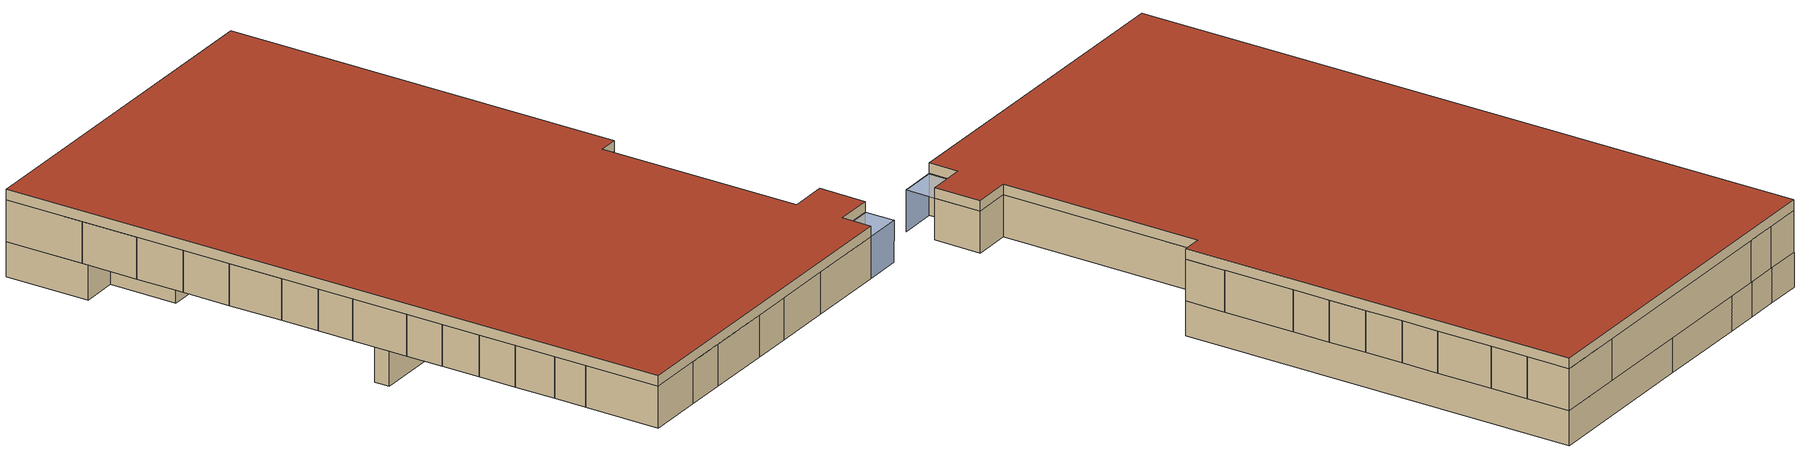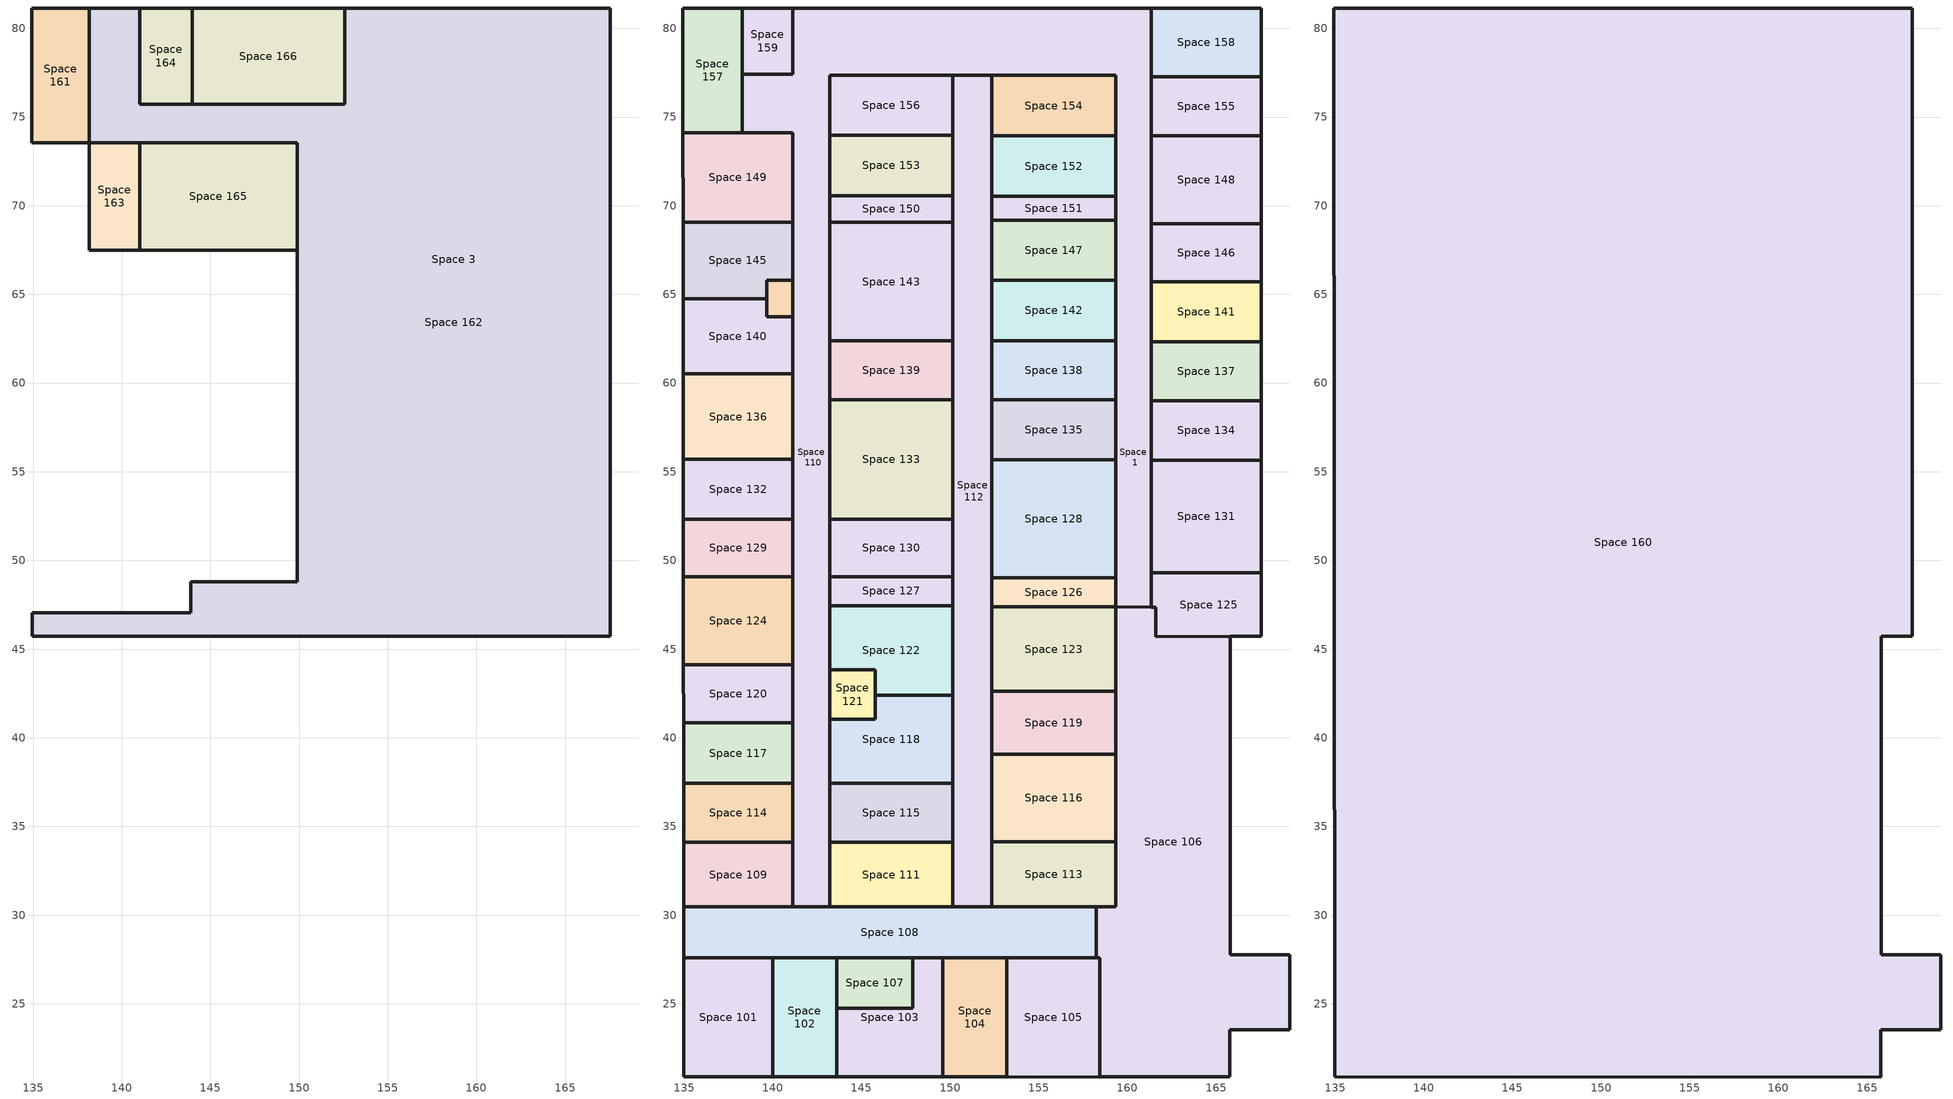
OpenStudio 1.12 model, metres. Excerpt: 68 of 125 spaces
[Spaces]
Space 3
 floor ground: 143.96,75.72 141.01,75.72 141.01,81.15 143.96,81.15 z-3.05; 152.59,75.72 143.96,75.72 143.96,81.15 152.59,81.15 z-3.05; 141.01,67.5 138.16,67.5 138.16,73.57 141.01,73.57 z-3.05; 167.54,81.15 167.54,45.72 134.97,45.72 134.97,47.06 143.91,47.06 143.91,48.8 149.89,48.8 149.89,73.57 138.16,73.57 138.16,81.15 141.01,81.15 141.01,75.72 152.59,75.72 152.59,81.15 z-3.05; 138.16,73.57 134.94,73.57 134.93,81.15 138.16,81.15 z-3.05; 149.89,67.5 141.01,67.5 141.01,73.57 149.89,73.57 z-3.05
Space 161
 floor ground: 138.16,73.57 134.94,73.57 134.93,81.15 138.16,81.15 z-3.05
 wall outside: 138.16,81.15 134.93,81.15 134.94,73.57 138.16,73.57 138.16,81.15 z-3.05:0
 roof outside: 134.93,81.15 134.94,73.57 138.16,73.57 138.16,81.15 z0
Space 162
 floor ground: 167.54,45.72 134.97,45.72 134.97,47.06 143.91,47.06 143.91,48.8 149.89,48.8 149.89,73.57 138.16,73.57 138.16,81.15 141.01,81.15 141.01,75.72 152.59,75.72 152.59,81.15 167.54,81.15 z-3.05
 wall outside: 149.89,67.5 149.89,48.8 143.91,48.8 143.91,47.06 134.97,47.06 134.97,45.72 167.54,45.72 167.54,81.15 152.59,81.15 152.59,75.72 143.96,75.72 141.01,75.72 141.01,81.15 138.16,81.15 138.16,73.57 141.01,73.57 149.89,73.57 149.89,67.5 z-3.05:0
 roof outside: 134.97,47.06 134.97,45.72 167.54,45.72 167.54,81.15 152.59,81.15 152.59,75.72 141.01,75.72 141.01,81.15 138.16,81.15 138.16,73.57 149.89,73.57 149.89,48.8 143.91,48.8 143.91,47.06 z0
Space 163
 floor ground: 141.01,67.5 138.16,67.5 138.16,73.57 141.01,73.57 z-3.05
 wall outside: 138.16,73.57 138.16,67.5 141.01,67.5 141.01,73.57 138.16,73.57 z-3.05:0
 roof outside: 138.16,67.5 141.01,67.5 141.01,73.57 138.16,73.57 z0
Space 164
 floor ground: 143.96,75.72 141.01,75.72 141.01,81.15 143.96,81.15 z-3.05
 wall outside: 143.96,81.15 141.01,81.15 141.01,75.72 143.96,75.72 143.96,81.15 z-3.05:0
 roof outside: 141.01,75.72 143.96,75.72 143.96,81.15 141.01,81.15 z0
Space 165
 floor ground: 149.89,67.5 141.01,67.5 141.01,73.57 149.89,73.57 z-3.05
 wall outside: 141.01,73.57 141.01,67.5 149.89,67.5 149.89,73.57 141.01,73.57 z-3.05:0
 roof outside: 141.01,67.5 149.89,67.5 149.89,73.57 141.01,73.57 z0
Space 166
 floor ground: 152.59,75.72 143.96,75.72 143.96,81.15 152.59,81.15 z-3.05
 wall outside: 152.59,81.15 143.96,81.15 143.96,75.72 152.59,75.72 152.59,81.15 z-3.05:0
 roof outside: 143.96,75.72 152.59,75.72 152.59,81.15 143.96,81.15 z0
Space 1
 floor ground: 167.54,62.34 167.54,59 161.33,59 161.33,62.34 z0; 140,27.6 140,20.87 134.99,20.87 134.98,27.6 z0; 167.54,81.15 167.54,77.27 161.33,77.27 161.33,81.15 z0; 158.23,30.46 158.23,27.6 134.98,27.6 134.98,30.46 z0; 159.35,55.69 159.35,49.03 152.36,49.03 152.36,55.69 z0; 150.16,62.38 150.16,59.06 143.23,59.06 143.23,62.38 z0; 159.35,49.03 159.35,47.38 152.36,47.38 152.36,49.03 z0; 141.13,74.12 141.13,69.06 134.94,69.06 134.94,74.12 z0; 159.35,47.38 159.35,42.61 152.36,42.61 152.36,47.38 z0; 150.16,37.44 150.16,34.1 143.23,34.1 143.23,37.44 z0; 167.54,49.3 167.54,45.72 165.81,45.72 161.61,45.69 161.61,47.36 161.33,47.36 161.33,49.3 z0; 159.35,59.05 159.35,55.69 152.36,55.69 152.36,59.05 z0; 152.36,77.36 152.36,30.46 150.16,30.46 150.16,77.36 z0; 150.16,49.09 150.16,47.45 143.23,47.45 143.23,49.09 z0; 159.35,69.17 159.35,65.8 152.36,65.8 152.36,69.17 z0; 159.35,70.53 159.35,69.17 152.36,69.17 152.36,70.53 z0; 139.65,64.77 139.65,63.74 141.13,63.74 141.13,60.52 134.95,60.52 134.95,64.76 z0; 141.13,37.43 141.13,34.1 134.98,34.1 134.97,37.43 z0; 159.35,39.08 159.35,34.12 152.36,34.12 152.36,39.08 z0; 141.13,81.15 161.33,81.15 161.33,47.36 159.35,47.38 159.35,77.36 143.23,77.36 143.23,30.46 141.13,30.46 141.13,74.12 138.29,74.12 138.29,77.41 141.13,77.41 z0; 159.35,73.93 159.35,70.53 152.36,70.53 152.36,73.93 z0; 167.54,68.99 167.54,65.72 161.33,65.72 161.33,68.99 z0; 159.35,34.12 159.35,30.46 152.36,30.46 152.36,34.12 z0; 150.16,47.45 150.16,42.4 145.78,42.4 145.78,43.84 143.23,43.84 143.23,47.45 z0; 141.13,40.84 141.13,37.43 134.97,37.43 134.97,40.84 z0; 147.91,27.6 147.91,24.74 143.62,24.74 143.62,27.6 z0; 167.54,77.27 167.54,73.94 161.33,73.94 161.33,77.27 z0; 150.16,77.36 150.16,73.97 143.23,73.97 143.23,77.36 z0; 150.16,52.31 150.16,49.09 143.23,49.09 143.23,52.31 z0; 159.35,77.36 159.35,73.93 152.36,73.93 152.36,77.36 z0; 159.35,62.38 159.35,59.05 152.36,59.05 152.36,62.38 z0; 138.29,81.15 138.29,74.12 134.94,74.12 134.93,81.15 z0; 149.59,27.6 149.59,20.87 143.62,20.87 143.62,24.74 147.91,24.74 147.91,27.6 z0; 141.13,55.69 141.13,52.31 134.96,52.31 134.96,55.69 z0; 150.16,59.06 150.16,52.31 143.23,52.31 143.23,59.06 z0; 150.16,34.1 150.16,30.46 143.23,30.46 143.23,34.1 z0; 159.35,65.8 159.35,62.38 152.36,62.38 152.36,65.8 z0; 141.13,52.31 141.13,49.09 134.96,49.09 134.96,52.31 z0; 159.35,47.38 161.33,47.36 161.61,47.36 161.61,45.69 165.81,45.72 165.81,27.76 169.15,27.76 169.15,23.53 165.78,23.53 165.78,20.87 158.43,20.87 158.43,27.6 158.23,27.6 158.23,30.46 159.35,30.46 z0; 159.35,42.61 159.35,39.08 152.36,39.08 152.36,42.61 z0; 143.62,27.6 143.62,20.87 140,20.87 140,27.6 z0; 145.78,43.84 145.78,41.04 143.23,41.04 143.23,43.84 z0; 167.54,73.94 167.54,68.99 161.33,68.99 161.33,73.94 z0; 153.21,27.6 153.21,20.87 149.59,20.87 149.59,27.6 z0; 167.54,55.65 167.54,49.3 161.33,49.3 161.33,55.65 z0; 150.16,70.57 150.16,69.06 143.23,69.06 143.23,70.57 z0; 141.13,34.1 141.13,30.46 134.98,30.46 134.98,34.1 z0; 167.54,65.72 167.54,62.34 161.33,62.34 161.33,65.72 z0; 158.43,27.6 158.43,20.87 153.21,20.87 153.21,27.6 z0; 141.13,69.06 141.13,65.8 139.65,65.8 139.65,64.77 134.95,64.76 134.94,69.06 z0; 141.13,60.52 141.13,55.69 134.96,55.69 134.95,60.52 z0; 141.13,44.12 141.13,40.84 134.97,40.84 134.97,44.12 z0; 167.54,59 167.54,55.65 161.33,55.65 161.33,59 z0; 141.13,49.09 141.13,44.12 134.97,44.12 134.96,49.09 z0; 141.13,81.15 141.13,77.41 138.29,77.41 138.29,81.15 z0; 150.16,73.97 150.16,70.57 143.23,70.57 143.23,73.97 z0; 150.16,42.4 150.16,37.44 143.23,37.44 143.23,41.04 145.78,41.04 145.78,42.4 z0; 150.16,69.06 150.16,62.38 143.23,62.38 143.23,69.06 z0; 141.13,65.8 141.13,63.74 139.65,63.74 139.65,65.8 z0
Space 101
 floor ground: 140,27.6 140,20.87 134.99,20.87 134.98,27.6 z0
 wall outside: 134.98,27.6 134.99,20.87 140,20.87 140,27.6 134.98,27.6 z0:3.66
 roof outside: 140,20.87 140,27.6 134.98,27.6 134.99,20.87 z3.66
Space 102
 floor ground: 143.62,27.6 143.62,20.87 140,20.87 140,27.6 z0
 wall outside: 140,27.6 140,20.87 143.62,20.87 143.62,24.74 143.62,27.6 140,27.6 z0:3.66
 roof outside: 143.62,20.87 143.62,27.6 140,27.6 140,20.87 z3.66
Space 103
 floor ground: 149.59,27.6 149.59,20.87 143.62,20.87 143.62,24.74 147.91,24.74 147.91,27.6 z0
 wall outside: 147.91,27.6 147.91,24.74 143.62,24.74 143.62,20.87 149.59,20.87 149.59,27.6 147.91,27.6 z0:3.66
 roof outside: 149.59,20.87 149.59,27.6 147.91,27.6 147.91,24.74 143.62,24.74 143.62,20.87 z3.66
Space 104
 floor ground: 153.21,27.6 153.21,20.87 149.59,20.87 149.59,27.6 z0
 wall outside: 149.59,27.6 149.59,20.87 153.21,20.87 153.21,27.6 149.59,27.6 z0:3.66
 roof outside: 153.21,20.87 153.21,27.6 149.59,27.6 149.59,20.87 z3.66
Space 105
 floor ground: 158.43,27.6 158.43,20.87 153.21,20.87 153.21,27.6 z0
 wall outside: 153.21,27.6 153.21,20.87 158.43,20.87 158.43,27.6 158.23,27.6 153.21,27.6 z0:3.66
 roof outside: 158.43,20.87 158.43,27.6 153.21,27.6 153.21,20.87 z3.66
Space 106
 floor ground: 159.35,47.38 161.33,47.36 161.61,47.36 161.61,45.69 165.81,45.72 165.81,27.76 169.15,27.76 169.15,23.53 165.78,23.53 165.78,20.87 158.43,20.87 158.43,27.6 158.23,27.6 158.23,30.46 159.35,30.46 z0
 wall outside: 159.35,47.38 159.35,42.61 159.35,39.08 159.35,34.12 159.35,30.46 158.23,30.46 158.23,27.6 158.43,27.6 158.43,20.87 165.78,20.87 165.78,23.53 169.15,23.53 169.15,27.76 165.81,27.76 165.81,45.72 161.61,45.69 161.61,47.36 161.33,47.36 159.35,47.38 z0:3.66
 roof outside: 165.78,20.87 165.78,23.53 169.15,23.53 169.15,27.76 165.81,27.76 165.81,45.72 161.61,45.69 161.61,47.36 161.33,47.36 159.35,47.38 159.35,30.46 158.23,30.46 158.23,27.6 158.43,27.6 158.43,20.87 z3.66
Space 107
 floor ground: 147.91,27.6 147.91,24.74 143.62,24.74 143.62,27.6 z0
 wall outside: 143.62,27.6 143.62,24.74 147.91,24.74 147.91,27.6 143.62,27.6 z0:3.66
 roof outside: 147.91,24.74 147.91,27.6 143.62,27.6 143.62,24.74 z3.66
Space 108
 floor ground: 158.23,30.46 158.23,27.6 134.98,27.6 134.98,30.46 z0
 wall outside: 141.13,30.46 134.98,30.46 134.98,27.6 140,27.6 143.62,27.6 147.91,27.6 149.59,27.6 153.21,27.6 158.23,27.6 158.23,30.46 152.36,30.46 150.16,30.46 143.23,30.46 141.13,30.46 z0:3.66
 roof outside: 158.23,27.6 158.23,30.46 134.98,30.46 134.98,27.6 z3.66
Space 109
 floor ground: 141.13,34.1 141.13,30.46 134.98,30.46 134.98,34.1 z0
 wall outside: 141.13,30.46 141.13,34.1 134.98,34.1 134.98,30.46 141.13,30.46 z0:3.66
 roof outside: 141.13,30.46 141.13,34.1 134.98,34.1 134.98,30.46 z3.66
Space 110
 floor ground: 141.13,81.15 161.33,81.15 161.33,47.36 159.35,47.38 159.35,77.36 143.23,77.36 143.23,30.46 141.13,30.46 141.13,74.12 138.29,74.12 138.29,77.41 141.13,77.41 z0
 wall outside: 161.33,47.36 161.33,49.3 161.33,55.65 161.33,59 161.33,62.34 161.33,65.72 161.33,68.99 161.33,73.94 161.33,77.27 161.33,81.15 141.13,81.15 141.13,77.41 138.29,77.41 138.29,74.12 141.13,74.12 141.13,69.06 141.13,65.8 141.13,63.74 141.13,60.52 141.13,55.69 141.13,52.31 141.13,49.09 141.13,44.12 141.13,40.84 141.13,37.43 141.13,34.1 141.13,30.46 143.23,30.46 143.23,34.1 143.23,37.44 143.23,41.04 143.23,43.84 143.23,47.45 143.23,49.09 143.23,52.31 143.23,59.06 143.23,62.38 143.23,69.06 143.23,70.57 143.23,73.97 143.23,77.36 150.16,77.36 152.36,77.36 159.35,77.36 159.35,73.93 159.35,70.53 159.35,69.17 159.35,65.8 159.35,62.38 159.35,59.05 159.35,55.69 159.35,49.03 159.35,47.38 161.33,47.36 z0:3.66
 roof outside: 143.23,30.46 143.23,77.36 159.35,77.36 159.35,47.38 161.33,47.36 161.33,81.15 141.13,81.15 141.13,77.41 138.29,77.41 138.29,74.12 141.13,74.12 141.13,30.46 z3.66
Space 111
 floor ground: 150.16,34.1 150.16,30.46 143.23,30.46 143.23,34.1 z0
 wall outside: 150.16,34.1 143.23,34.1 143.23,30.46 150.16,30.46 150.16,34.1 z0:3.66
 roof outside: 150.16,30.46 150.16,34.1 143.23,34.1 143.23,30.46 z3.66
Space 112
 floor ground: 152.36,77.36 152.36,30.46 150.16,30.46 150.16,77.36 z0
 wall outside: 150.16,77.36 150.16,73.97 150.16,70.57 150.16,69.06 150.16,62.38 150.16,59.06 150.16,52.31 150.16,49.09 150.16,47.45 150.16,42.4 150.16,37.44 150.16,34.1 150.16,30.46 152.36,30.46 152.36,34.12 152.36,39.08 152.36,42.61 152.36,47.38 152.36,49.03 152.36,55.69 152.36,59.05 152.36,62.38 152.36,65.8 152.36,69.17 152.36,70.53 152.36,73.93 152.36,77.36 150.16,77.36 z0:3.66
 roof outside: 152.36,30.46 152.36,77.36 150.16,77.36 150.16,30.46 z3.66
Space 113
 floor ground: 159.35,34.12 159.35,30.46 152.36,30.46 152.36,34.12 z0
 wall outside: 159.35,34.12 152.36,34.12 152.36,30.46 158.23,30.46 159.35,30.46 159.35,34.12 z0:3.66
 roof outside: 159.35,30.46 159.35,34.12 152.36,34.12 152.36,30.46 z3.66
Space 114
 floor ground: 141.13,37.43 141.13,34.1 134.98,34.1 134.97,37.43 z0
 wall outside: 141.13,34.1 141.13,37.43 134.97,37.43 134.98,34.1 141.13,34.1 z0:3.66
 roof outside: 141.13,34.1 141.13,37.43 134.97,37.43 134.98,34.1 z3.66
Space 115
 floor ground: 150.16,37.44 150.16,34.1 143.23,34.1 143.23,37.44 z0
 wall outside: 150.16,37.44 143.23,37.44 143.23,34.1 150.16,34.1 150.16,37.44 z0:3.66
 roof outside: 150.16,34.1 150.16,37.44 143.23,37.44 143.23,34.1 z3.66
Space 116
 floor ground: 159.35,39.08 159.35,34.12 152.36,34.12 152.36,39.08 z0
 wall outside: 159.35,39.08 152.36,39.08 152.36,34.12 159.35,34.12 159.35,39.08 z0:3.66
 roof outside: 159.35,34.12 159.35,39.08 152.36,39.08 152.36,34.12 z3.66
Space 117
 floor ground: 141.13,40.84 141.13,37.43 134.97,37.43 134.97,40.84 z0
 wall outside: 141.13,37.43 141.13,40.84 134.97,40.84 134.97,37.43 141.13,37.43 z0:3.66
 roof outside: 141.13,37.43 141.13,40.84 134.97,40.84 134.97,37.43 z3.66
Space 118
 floor ground: 150.16,42.4 150.16,37.44 143.23,37.44 143.23,41.04 145.78,41.04 145.78,42.4 z0
 wall outside: 150.16,42.4 145.78,42.4 145.78,41.04 143.23,41.04 143.23,37.44 150.16,37.44 150.16,42.4 z0:3.66
 roof outside: 150.16,37.44 150.16,42.4 145.78,42.4 145.78,41.04 143.23,41.04 143.23,37.44 z3.66
Space 119
 floor ground: 159.35,42.61 159.35,39.08 152.36,39.08 152.36,42.61 z0
 wall outside: 159.35,42.61 152.36,42.61 152.36,39.08 159.35,39.08 159.35,42.61 z0:3.66
 roof outside: 159.35,39.08 159.35,42.61 152.36,42.61 152.36,39.08 z3.66
Space 120
 floor ground: 141.13,44.12 141.13,40.84 134.97,40.84 134.97,44.12 z0
 wall outside: 141.13,40.84 141.13,44.12 134.97,44.12 134.97,40.84 141.13,40.84 z0:3.66
 roof outside: 141.13,40.84 141.13,44.12 134.97,44.12 134.97,40.84 z3.66
Space 121
 floor ground: 145.78,43.84 145.78,41.04 143.23,41.04 143.23,43.84 z0
 wall outside: 145.78,41.04 145.78,42.4 145.78,43.84 143.23,43.84 143.23,41.04 145.78,41.04 z0:3.66
 roof outside: 145.78,41.04 145.78,43.84 143.23,43.84 143.23,41.04 z3.66
Space 122
 floor ground: 150.16,47.45 150.16,42.4 145.78,42.4 145.78,43.84 143.23,43.84 143.23,47.45 z0
 wall outside: 143.23,43.84 145.78,43.84 145.78,42.4 150.16,42.4 150.16,47.45 143.23,47.45 143.23,43.84 z0:3.66
 roof outside: 150.16,42.4 150.16,47.45 143.23,47.45 143.23,43.84 145.78,43.84 145.78,42.4 z3.66
Space 123
 floor ground: 159.35,47.38 159.35,42.61 152.36,42.61 152.36,47.38 z0
 wall outside: 152.36,47.38 152.36,42.61 159.35,42.61 159.35,47.38 152.36,47.38 z0:3.66
 roof outside: 159.35,42.61 159.35,47.38 152.36,47.38 152.36,42.61 z3.66
Space 124
 floor ground: 141.13,49.09 141.13,44.12 134.97,44.12 134.96,49.09 z0
 wall outside: 141.13,44.12 141.13,49.09 134.96,49.09 134.97,44.12 141.13,44.12 z0:3.66
 roof outside: 141.13,44.12 141.13,49.09 134.96,49.09 134.97,44.12 z3.66
Space 125
 floor ground: 167.54,49.3 167.54,45.72 165.81,45.72 161.61,45.69 161.61,47.36 161.33,47.36 161.33,49.3 z0
 wall outside: 165.81,45.72 167.54,45.72 167.54,49.3 161.33,49.3 161.33,47.36 161.61,47.36 161.61,45.69 165.81,45.72 z0:3.66
 roof outside: 161.61,45.69 165.81,45.72 167.54,45.72 167.54,49.3 161.33,49.3 161.33,47.36 161.61,47.36 z3.66
Space 126
 floor ground: 159.35,49.03 159.35,47.38 152.36,47.38 152.36,49.03 z0
 wall outside: 159.35,49.03 152.36,49.03 152.36,47.38 159.35,47.38 159.35,49.03 z0:3.66
 roof outside: 159.35,47.38 159.35,49.03 152.36,49.03 152.36,47.38 z3.66
Space 127
 floor ground: 150.16,49.09 150.16,47.45 143.23,47.45 143.23,49.09 z0
 wall outside: 143.23,47.45 150.16,47.45 150.16,49.09 143.23,49.09 143.23,47.45 z0:3.66
 roof outside: 150.16,47.45 150.16,49.09 143.23,49.09 143.23,47.45 z3.66
Space 128
 floor ground: 159.35,55.69 159.35,49.03 152.36,49.03 152.36,55.69 z0
 wall outside: 159.35,55.69 152.36,55.69 152.36,49.03 159.35,49.03 159.35,55.69 z0:3.66
 roof outside: 159.35,49.03 159.35,55.69 152.36,55.69 152.36,49.03 z3.66
Space 129
 floor ground: 141.13,52.31 141.13,49.09 134.96,49.09 134.96,52.31 z0
 wall outside: 141.13,49.09 141.13,52.31 134.96,52.31 134.96,49.09 141.13,49.09 z0:3.66
 roof outside: 141.13,49.09 141.13,52.31 134.96,52.31 134.96,49.09 z3.66
Space 130
 floor ground: 150.16,52.31 150.16,49.09 143.23,49.09 143.23,52.31 z0
 wall outside: 150.16,52.31 143.23,52.31 143.23,49.09 150.16,49.09 150.16,52.31 z0:3.66
 roof outside: 150.16,49.09 150.16,52.31 143.23,52.31 143.23,49.09 z3.66
Space 131
 floor ground: 167.54,55.65 167.54,49.3 161.33,49.3 161.33,55.65 z0
 wall outside: 167.54,49.3 167.54,55.65 161.33,55.65 161.33,49.3 167.54,49.3 z0:3.66
 roof outside: 161.33,49.3 167.54,49.3 167.54,55.65 161.33,55.65 z3.66
Space 132
 floor ground: 141.13,55.69 141.13,52.31 134.96,52.31 134.96,55.69 z0
 wall outside: 141.13,52.31 141.13,55.69 134.96,55.69 134.96,52.31 141.13,52.31 z0:3.66
 roof outside: 141.13,52.31 141.13,55.69 134.96,55.69 134.96,52.31 z3.66
Space 133
 floor ground: 150.16,59.06 150.16,52.31 143.23,52.31 143.23,59.06 z0
 wall outside: 150.16,59.06 143.23,59.06 143.23,52.31 150.16,52.31 150.16,59.06 z0:3.66
 roof outside: 150.16,52.31 150.16,59.06 143.23,59.06 143.23,52.31 z3.66
Space 134
 floor ground: 167.54,59 167.54,55.65 161.33,55.65 161.33,59 z0
 wall outside: 167.54,55.65 167.54,59 161.33,59 161.33,55.65 167.54,55.65 z0:3.66
 roof outside: 167.54,55.65 167.54,59 161.33,59 161.33,55.65 z3.66
Space 135
 floor ground: 159.35,59.05 159.35,55.69 152.36,55.69 152.36,59.05 z0
 wall outside: 159.35,59.05 152.36,59.05 152.36,55.69 159.35,55.69 159.35,59.05 z0:3.66
 roof outside: 159.35,55.69 159.35,59.05 152.36,59.05 152.36,55.69 z3.66
Space 136
 floor ground: 141.13,60.52 141.13,55.69 134.96,55.69 134.95,60.52 z0
 wall outside: 141.13,55.69 141.13,60.52 134.95,60.52 134.96,55.69 141.13,55.69 z0:3.66
 roof outside: 141.13,55.69 141.13,60.52 134.95,60.52 134.96,55.69 z3.66
Space 137
 floor ground: 167.54,62.34 167.54,59 161.33,59 161.33,62.34 z0
 wall outside: 167.54,59 167.54,62.34 161.33,62.34 161.33,59 167.54,59 z0:3.66
 roof outside: 167.54,59 167.54,62.34 161.33,62.34 161.33,59 z3.66
Space 138
 floor ground: 159.35,62.38 159.35,59.05 152.36,59.05 152.36,62.38 z0
 wall outside: 159.35,62.38 152.36,62.38 152.36,59.05 159.35,59.05 159.35,62.38 z0:3.66
 roof outside: 159.35,59.05 159.35,62.38 152.36,62.38 152.36,59.05 z3.66
Space 139
 floor ground: 150.16,62.38 150.16,59.06 143.23,59.06 143.23,62.38 z0
 wall outside: 150.16,62.38 143.23,62.38 143.23,59.06 150.16,59.06 150.16,62.38 z0:3.66
 roof outside: 150.16,59.06 150.16,62.38 143.23,62.38 143.23,59.06 z3.66
Space 140
 floor ground: 139.65,64.77 139.65,63.74 141.13,63.74 141.13,60.52 134.95,60.52 134.95,64.76 z0
 wall outside: 134.95,64.76 134.95,60.52 141.13,60.52 141.13,63.74 139.65,63.74 139.65,64.77 134.95,64.76 z0:3.66
 roof outside: 134.95,60.52 141.13,60.52 141.13,63.74 139.65,63.74 139.65,64.77 134.95,64.76 z3.66
Space 141
 floor ground: 167.54,65.72 167.54,62.34 161.33,62.34 161.33,65.72 z0
 wall outside: 167.54,62.34 167.54,65.72 161.33,65.72 161.33,62.34 167.54,62.34 z0:3.66
 roof outside: 161.33,62.34 167.54,62.34 167.54,65.72 161.33,65.72 z3.66
Space 142
 floor ground: 159.35,65.8 159.35,62.38 152.36,62.38 152.36,65.8 z0
 wall outside: 159.35,65.8 152.36,65.8 152.36,62.38 159.35,62.38 159.35,65.8 z0:3.66
 roof outside: 159.35,62.38 159.35,65.8 152.36,65.8 152.36,62.38 z3.66
Space 143
 floor ground: 150.16,69.06 150.16,62.38 143.23,62.38 143.23,69.06 z0
 wall outside: 143.23,69.06 143.23,62.38 150.16,62.38 150.16,69.06 143.23,69.06 z0:3.66
 roof outside: 150.16,62.38 150.16,69.06 143.23,69.06 143.23,62.38 z3.66
Space 144
 floor ground: 141.13,65.8 141.13,63.74 139.65,63.74 139.65,65.8 z0
 wall outside: 141.13,63.74 141.13,65.8 139.65,65.8 139.65,64.77 139.65,63.74 141.13,63.74 z0:3.66
 roof outside: 141.13,63.74 141.13,65.8 139.65,65.8 139.65,63.74 z3.66
Space 145
 floor ground: 141.13,69.06 141.13,65.8 139.65,65.8 139.65,64.77 134.95,64.76 134.94,69.06 z0
 wall outside: 139.65,64.77 139.65,65.8 141.13,65.8 141.13,69.06 134.94,69.06 134.95,64.76 139.65,64.77 z0:3.66
 roof outside: 134.95,64.76 139.65,64.77 139.65,65.8 141.13,65.8 141.13,69.06 134.94,69.06 z3.66
Space 146
 floor ground: 167.54,68.99 167.54,65.72 161.33,65.72 161.33,68.99 z0
 wall outside: 167.54,65.72 167.54,68.99 161.33,68.99 161.33,65.72 167.54,65.72 z0:3.66
 roof outside: 167.54,65.72 167.54,68.99 161.33,68.99 161.33,65.72 z3.66
Space 147
 floor ground: 159.35,69.17 159.35,65.8 152.36,65.8 152.36,69.17 z0
 wall outside: 159.35,65.8 159.35,69.17 152.36,69.17 152.36,65.8 159.35,65.8 z0:3.66
 roof outside: 159.35,65.8 159.35,69.17 152.36,69.17 152.36,65.8 z3.66
Space 148
 floor ground: 167.54,73.94 167.54,68.99 161.33,68.99 161.33,73.94 z0
 wall outside: 167.54,68.99 167.54,73.94 161.33,73.94 161.33,68.99 167.54,68.99 z0:3.66
 roof outside: 167.54,68.99 167.54,73.94 161.33,73.94 161.33,68.99 z3.66
Space 149
 floor ground: 141.13,74.12 141.13,69.06 134.94,69.06 134.94,74.12 z0
 wall outside: 141.13,69.06 141.13,74.12 138.29,74.12 134.94,74.12 134.94,69.06 141.13,69.06 z0:3.66
 roof outside: 141.13,69.06 141.13,74.12 134.94,74.12 134.94,69.06 z3.66
Space 150
 floor ground: 150.16,70.57 150.16,69.06 143.23,69.06 143.23,70.57 z0
 wall outside: 143.23,69.06 150.16,69.06 150.16,70.57 143.23,70.57 143.23,69.06 z0:3.66
 roof outside: 150.16,69.06 150.16,70.57 143.23,70.57 143.23,69.06 z3.66
Space 151
 floor ground: 159.35,70.53 159.35,69.17 152.36,69.17 152.36,70.53 z0
 wall outside: 152.36,69.17 159.35,69.17 159.35,70.53 152.36,70.53 152.36,69.17 z0:3.66
 roof outside: 159.35,69.17 159.35,70.53 152.36,70.53 152.36,69.17 z3.66
Space 152
 floor ground: 159.35,73.93 159.35,70.53 152.36,70.53 152.36,73.93 z0
 wall outside: 159.35,73.93 152.36,73.93 152.36,70.53 159.35,70.53 159.35,73.93 z0:3.66
 roof outside: 159.35,70.53 159.35,73.93 152.36,73.93 152.36,70.53 z3.66
Space 153
 floor ground: 150.16,73.97 150.16,70.57 143.23,70.57 143.23,73.97 z0
 wall outside: 150.16,73.97 143.23,73.97 143.23,70.57 150.16,70.57 150.16,73.97 z0:3.66
 roof outside: 150.16,70.57 150.16,73.97 143.23,73.97 143.23,70.57 z3.66
Space 154
 floor ground: 159.35,77.36 159.35,73.93 152.36,73.93 152.36,77.36 z0
 wall outside: 159.35,77.36 152.36,77.36 152.36,73.93 159.35,73.93 159.35,77.36 z0:3.66
 roof outside: 159.35,73.93 159.35,77.36 152.36,77.36 152.36,73.93 z3.66
Space 155
 floor ground: 167.54,77.27 167.54,73.94 161.33,73.94 161.33,77.27 z0
 wall outside: 167.54,73.94 167.54,77.27 161.33,77.27 161.33,73.94 167.54,73.94 z0:3.66
 roof outside: 167.54,73.94 167.54,77.27 161.33,77.27 161.33,73.94 z3.66
Space 156
 floor ground: 150.16,77.36 150.16,73.97 143.23,73.97 143.23,77.36 z0
 wall outside: 150.16,73.97 150.16,77.36 143.23,77.36 143.23,73.97 150.16,73.97 z0:3.66
 roof outside: 150.16,73.97 150.16,77.36 143.23,77.36 143.23,73.97 z3.66
Space 157
 floor ground: 134.93,81.15 138.29,81.15 138.29,74.12 134.94,74.12 z0
 wall outside: 138.29,81.15 134.93,81.15 134.94,74.12 138.29,74.12 138.29,77.41 138.29,81.15 z0:3.66
 roof outside: 138.29,74.12 138.29,81.15 134.93,81.15 134.94,74.12 z3.66
Space 158
 floor ground: 167.54,81.15 167.54,77.27 161.33,77.27 161.33,81.15 z0
 wall outside: 167.54,77.27 167.54,81.15 161.33,81.15 161.33,77.27 167.54,77.27 z0:3.66
 roof outside: 161.33,77.27 167.54,77.27 167.54,81.15 161.33,81.15 z3.66
Space 159
 floor ground: 138.29,81.15 141.13,81.15 141.13,77.41 138.29,77.41 z0
 wall outside: 141.13,81.15 138.29,81.15 138.29,77.41 141.13,77.41 141.13,81.15 z0:3.66
 roof outside: 141.13,77.41 141.13,81.15 138.29,81.15 138.29,77.41 z3.66
Space 160
 floor ground: 134.93,81.15 167.54,81.15 167.54,45.72 165.81,45.72 165.81,27.76 169.15,27.76 169.15,23.53 165.78,23.53 165.78,20.87 134.99,20.87 z3.66
 wall outside: 165.78,20.87 165.78,23.53 169.15,23.53 169.15,27.76 165.81,27.76 165.81,45.72 167.54,45.72 167.54,81.15 134.93,81.15 134.99,20.87 165.78,20.87 z3.66:4.57
 roof outside: 165.78,20.87 165.78,23.53 169.15,23.53 169.15,27.76 165.81,27.76 165.81,45.72 167.54,45.72 167.54,81.15 134.93,81.15 134.99,20.87 z4.57
shading: 169.15,20.87 165.78,20.87 z0:3.66; 169.15,23.53 169.15,20.87 165.78,20.87 165.78,23.53 z3.66
[Building]
Building 1: Space Type=189.1-2009 - Office - OpenOffice - CZ4-8; Default Construction Set=189.1-2009 - CZ5 - Office
[Site]
Site 1
[ClimateZones]
Climate Zone Institution Name 1=ASHRAE; Climate Zone Document Name 1=ANSI/ASHRAE Standard 169; Climate Zone Document Year 1=2006; Climate Zone Institution Name 2=CEC; Climate Zone Document Name 2=California Climate Zone Descriptions; Climate Zone Document Year 2=1995
[DefaultConstructionSet]
189.1-2009 - CZ5 - Office: Default Exterior Surface Constructions=Default Surface Constructions 13; Default Interior Surface Constructions=Default Surface Constructions 14; Default Ground Contact Surface Constructions=Default Surface Constructions 15; Default Exterior SubSurface Constructions=Default Sub Surface Constructions 9; Default Interior SubSurface Constructions=Default Sub Surface Constructions 10; Interior Partition Construction=Interior Partition
[DefaultSurfaceConstructions]
Name | Floor Construction | Wall Construction | Roof Ceiling Construction
Default Surface Constructions 13 | ExtSlabCarpet 4in ClimateZone 1-8 | ASHRAE 189.1-2009 ExtWall Mass ClimateZone 5 | ASHRAE 189.1-2009 ExtRoof IEAD ClimateZone 2-5
Default Surface Constructions 14 | Interior Floor | Interior Wall | Interior Ceiling
Default Surface Constructions 15 | ExtSlabCarpet 4in ClimateZone 1-8 | ExtSlabCarpet 4in ClimateZone 1-8 | ExtSlabCarpet 4in ClimateZone 1-8
[Construction]
ExtSlabCarpet 4in ClimateZone 1-8: MAT-CC05 4 HW CONCRETE, CP02 CARPET PAD
Interior Floor: F16 Acoustic tile, F05 Ceiling air space resistance, M11 100mm lightweight concrete
Interior Wall: G01a 19mm gypsum board, F04 Wall air space resistance, G01a 19mm gypsum board
Interior Ceiling: M11 100mm lightweight concrete, F05 Ceiling air space resistance, F16 Acoustic tile
Exterior Door: F08 Metal surface, I01 25mm insulation board
Interior Window: Clear 3mm
Interior Door; Interior Partition: G05 25mm wood
ASHRAE 189.1-2009 ExtRoof IEAD ClimateZone 2-5: Roof Membrane, Roof Insulation [21], Metal Decking
ASHRAE 189.1-2009 ExtWindow ClimateZone 4-5: Theoretical Glass [207]
ASHRAE 189.1-2009 ExtWall Mass ClimateZone 5: 1IN Stucco, 8IN Concrete HW, Wall Insulation [40], 1/2IN Gypsum
[Material] Thermal Absorptance=0.9
Name | Roughness | Thickness {m} | Conductivity {W/m-K} | Density {kg/m3} | Specific Heat {J/kg-K} | Solar Absorptance | Visible Absorptance
MAT-CC05 4 HW CONCRETE | Rough | 0.1016 | 1.311 | 2240 | 836.8 | 0.85 | 0.85
1IN Stucco | Smooth | 0.0253 | 0.6918 | 1858 | 837 | 0.92 | 0.92
8IN Concrete HW | MediumRough | 0.2033 | 1.7296 | 2243 | 837 | 0.65 | 0.65
1/2IN Gypsum | Smooth | 0.0127 | 0.16 | 784.9 | 830 | 0.4 | 0.4
Roof Membrane | VeryRough | 0.0095 | 0.16 | 1121.29 | 1460 | 0.7 | 0.7
Metal Decking | MediumSmooth | 0.0015 | 45.006 | 7680 | 418.4 | 0.6 | 0.6
F16 Acoustic tile | MediumSmooth | 0.0191 | 0.06 | 368 | 590 | 0.3 | 0.3
M11 100mm lightweight concrete | MediumRough | 0.1016 | 0.53 | 1280 | 840 | 0.5 | 0.5
G01a 19mm gypsum board | MediumSmooth | 0.019 | 0.16 | 800 | 1090 | 0.4 | 0.4
F08 Metal surface | Smooth | 0.0008 | 45.28 | 7824 | 500 | 0.7 | 0.7
I01 25mm insulation board | MediumRough | 0.0254 | 0.03 | 43 | 1210 | 0.6 | 0.6
G05 25mm wood | MediumSmooth | 0.0254 | 0.15 | 608 | 1630 | 0.5 | 0.5
Roof Insulation [21] | MediumRough | 0.2105 | 0.049 | 265 | 836.8 | 0.7 | 0.7
Wall Insulation [40] | MediumRough | 0.0794 | 0.0432 | 91 | 837 | 0.5 | 0.5
[Material:NoMass]
CP02 CARPET PAD: Roughness=Smooth; Thermal Resistance {m2-K/W}=0.1; Thermal Absorptance=0.9; Solar Absorptance=0.8; Visible Absorptance=0.8
[Material:AirGap]
Name | Thermal Resistance {m2-K/W}
F05 Ceiling air space resistance | 0.18
F04 Wall air space resistance | 0.15
[DefaultSubSurfaceConstructions]
Name | Fixed Window Construction | Operable Window Construction | Door Construction | Tubular Daylight Dome Construction | Tubular Daylight Diffuser Construction
Default Sub Surface Constructions 9 | ASHRAE 189.1-2009 ExtWindow ClimateZone 4-5 | ASHRAE 189.1-2009 ExtWindow ClimateZone 4-5 | Exterior Door | Interior Window | Interior Window
Default Sub Surface Constructions 10 | Interior Window | Interior Window | Interior Door
[WindowMaterial:Glazing] Optical Data Type=SpectralAverage; Thickness {m}=0.003; Back Side Solar Reflectance at Normal Incidence=0; Back Side Visible Reflectance at Normal Incidence=0; Infrared Transmittance at Normal Incidence=0; Dirt Correction Factor for Solar and Visible Transmittance=1; Solar Diffusing=No
Name | Solar Transmittance at Normal Incidence | Front Side Solar Reflectance at Normal Incidence | Visible Transmittance at Normal Incidence | Front Side Visible Reflectance at Normal Incidence | Front Side Infrared Hemispherical Emissivity | Back Side Infrared Hemispherical Emissivity | Conductivity {W/m-K}
Clear 3mm | 0.837 | 0.075 | 0.898 | 0.081 | 0.84 | 0.84 | 0.9
Theoretical Glass [207] | 0.3311 | 0.6189 | 0.44 | 0.51 | 0.9 | 0.9 | 0.0133
[WindowMaterial:Blind]
Window Material Blind 1: Slat Width {m}=0.025; Slat Separation {m}=0.01875; Front Side Slat Beam Solar Reflectance=0.5; Back Side Slat Beam Solar Reflectance=0.5; Front Side Slat Diffuse Solar Reflectance=0.5; Back Side Slat Diffuse Solar Reflectance=0.5; Slat Beam Visible Transmittance=0
[SpaceType]
189.1-2009 - Office - OpenOffice - CZ4-8: Default Schedule Set=189.1-2009 - Office - OpenOffice - CZ4-8 Schedule Set; Design Specification Outdoor Air Object=189.1-2009 - Office - OpenOffice - CZ4-8 Ventilation; Standards Building Type=Office; Standards Space Type=OpenOffice
[DefaultScheduleSet]
189.1-2009 - Office - OpenOffice - CZ4-8 Schedule Set: Number of People Schedule=Office Work Occ; People Activity Level Schedule=Office Activity; Lighting Schedule=Office Bldg Light; Electric Equipment Schedule=Office Bldg Equip; Infiltration Schedule=Office Infil Quarter On
[Lights:Definition]
189.1-2009 - Office - OpenOffice - CZ4-8 Lights Definition: Design Level Calculation Method=Watts/Area; Watts per Space Floor Area {W/m2}=10.6563
[Lights]
189.1-2009 - Office - OpenOffice - CZ4-8 Lights: Lights Definition=189.1-2009 - Office - OpenOffice - CZ4-8 Lights Definition; Space or SpaceType=189.1-2009 - Office - OpenOffice - CZ4-8
[DesignSpecification:OutdoorAir]
189.1-2009 - Office - OpenOffice - CZ4-8 Ventilation: Outdoor Air Method=Sum; Outdoor Air Flow per Person {m3/s-person}=0.00943895
[People:Definition]
189.1-2009 - Office - OpenOffice - CZ4-8 People Definition: Number of People Calculation Method=People/Area; People per Space Floor Area {person/m2}=0.0565105; Fraction Radiant=0.3
[People]
189.1-2009 - Office - OpenOffice - CZ4-8 People: People Definition=189.1-2009 - Office - OpenOffice - CZ4-8 People Definition; Space or SpaceType=189.1-2009 - Office - OpenOffice - CZ4-8
[SpaceInfiltration:DesignFlowRate]
189.1-2009 - Office - OpenOffice - CZ4-8 Infiltration: Space or SpaceType=189.1-2009 - Office - OpenOffice - CZ4-8; Design Flow Rate Calculation Method=Flow/ExteriorArea; Flow per Exterior Surface Area {m3/s-m2}=0.000226568
[ElectricEquipment:Definition]
189.1-2009 - Office - OpenOffice - CZ4-8 Electric Equipment Definition: Design Level Calculation Method=Watts/Area; Watts per Space Floor Area {W/m2}=7.64238
[ElectricEquipment]
189.1-2009 - Office - OpenOffice - CZ4-8 Electric Equipment: Electric Equipment Definition=189.1-2009 - Office - OpenOffice - CZ4-8 Electric Equipment Definition; Space or SpaceType=189.1-2009 - Office - OpenOffice - CZ4-8
[ShadingControl]
Shading Control 1: Shading Type=InteriorBlind; Shading Device Material=Window Material Blind 1
[Space]
Name | Building Story
Space 1; Space 3
Space 101; Space 102; Space 103; Space 104; Space 105; Space 106; Space 107; Space 108; Space 109; Space 110; Space 111; Space 112; Space 113; Space 114; Space 115; Space 116; Space 117; Space 118; Space 119; Space 120; Space 121; Space 122; Space 123; Space 124; Space 125; Space 126; Space 127; Space 128; Space 129; Space 130; Space 131; Space 132; Space 133; Space 134; Space 135; Space 136; Space 137; Space 138; Space 139; Space 140; Space 141; Space 142; Space 143; Space 144; Space 145; Space 146; Space 147; Space 148; Space 149; Space 150; Space 151; Space 152; Space 153; Space 154; Space 155; Space 156; Space 157; Space 158; Space 159 | Building Story 1
Space 160 | Building Story 2
Space 161; Space 162; Space 163; Space 164; Space 165; Space 166 | Building Story 3
[BuildingStory] Nominal Z Coordinate {m}=0
Name | Nominal Floor to Floor Height {m}
Building Story 1 | 3.6576
Building Story 2 | 0.9144
Building Story 3 | 3.048
[Schedule:Ruleset]
Name | Default Day Schedule | Summer Design Day Schedule | Winter Design Day Schedule
Office Bldg Light | Office Bldg Light Default Schedule | Office Bldg Light Summer Design Day | Office Bldg Light Winter Design Day
Office Activity | Office Activity Default Schedule | Office Activity Summer Design Day | Office Activity Winter Design Day
Office Infil Quarter On | Office Infil Quarter On Default Schedule | Office Infil Quarter On Summer Design Day | Office Infil Quarter On Winter Design Day
Office Bldg Equip | Office Bldg Equip Default Schedule | Office Bldg Equip Summer Design Day | Office Bldg Equip Winter Design Day
Office Work Occ | Office Bldg Occ Default Schedule | Office Bldg Occ Summer Design Day | Office Bldg Occ Winter Design Day
[Schedule:Day]
Office Bldg Light Default Schedule: 5, 0, 0.05, 7, 0, 0.1, 8, 0, 0.3, 17, 0, 0.9, 18, 0, 0.7, 20, 0, 0.5, 22, 0, 0.3, 23, 0, 0.1, 24, 0, 0.05
Office Bldg Light Summer Design Day; Office Infil Quarter On Rule 1 Day Schedule; Office Bldg Equip Summer Design Day: 24, 0, 1
Office Bldg Light Winter Design Day; Office Bldg Equip Winter Design Day; Office Bldg Occ Winter Design Day; Office Bldg Occ Rule 1 Day Schedule: 24, 0, 0
Office Bldg Light Rule 1 Day Schedule: 24, 0, 0.05
Office Bldg Light Rule 2 Day Schedule: 6, 0, 0.05, 8, 0, 0.1, 14, 0, 0.5, 17, 0, 0.15, 24, 0, 0.05
Office Activity Default Schedule; Office Activity Summer Design Day; Office Activity Winter Design Day: 24, 0, 132
Office Infil Quarter On Default Schedule; Office Infil Quarter On Summer Design Day: 6, 0, 1, 22, 0, 0.25, 24, 0, 1
Office Infil Quarter On Winter Design Day; Office Infil Quarter On Rule 2 Day Schedule: 6, 0, 1, 18, 0, 0.25, 24, 0, 1
Office Bldg Equip Default Schedule: 8, 0, 0.4, 12, 0, 0.9, 13, 0, 0.8, 17, 0, 0.9, 18, 0, 0.8, 20, 0, 0.6, 22, 0, 0.5, 24, 0, 0.4
Office Bldg Equip Rule 1 Day Schedule: 24, 0, 0.3
Office Bldg Equip Rule 2 Day Schedule: 6, 0, 0.3, 8, 0, 0.4, 14, 0, 0.5, 17, 0, 0.35, 24, 0, 0.3
Office Bldg Occ Default Schedule: 6, 0, 0, 7, 0, 0.1, 8, 0, 0.2, 12, 0, 0.85, 13, 0, 0.5, 17, 0, 0.85, 18, 0, 0.7, 20, 0, 0.4, 22, 0, 0.1, 24, 0, 0.05
Office Bldg Occ Summer Design Day: 6, 0, 0, 22, 0, 1, 24, 0, 0.05
Office Bldg Occ Rule 2 Day Schedule: 6, 0, 0, 8, 0, 0.1, 14, 0, 0.4, 17, 0, 0.1, 24, 0, 0
[Schedule:Rule] Apply Monday=No; Apply Tuesday=No; Apply Wednesday=No; Apply Thursday=No; Apply Friday=No; Date Specification Type=DateRange; Start Month=1; Start Day=1; End Month=12; End Day=31
Name | Schedule Ruleset | Rule Order | Day Schedule | Apply Sunday | Apply Saturday
Office Bldg Light Rule 1 | Office Bldg Light | 0 | Office Bldg Light Rule 1 Day Schedule | Yes | No
Office Bldg Light Rule 2 | Office Bldg Light | 1 | Office Bldg Light Rule 2 Day Schedule | No | Yes
Office Infil Quarter On Rule 1 | Office Infil Quarter On | 0 | Office Infil Quarter On Rule 1 Day Schedule | Yes | No
Office Infil Quarter On Rule 2 | Office Infil Quarter On | 1 | Office Infil Quarter On Rule 2 Day Schedule | No | Yes
Office Bldg Equip Rule 1 | Office Bldg Equip | 0 | Office Bldg Equip Rule 1 Day Schedule | Yes | No
Office Bldg Equip Rule 2 | Office Bldg Equip | 1 | Office Bldg Equip Rule 2 Day Schedule | No | Yes
Office Work Occ Rule 1 | Office Work Occ | 0 | Office Bldg Occ Rule 1 Day Schedule | Yes | No
Office Work Occ Rule 2 | Office Work Occ | 1 | Office Bldg Occ Rule 2 Day Schedule | No | Yes
